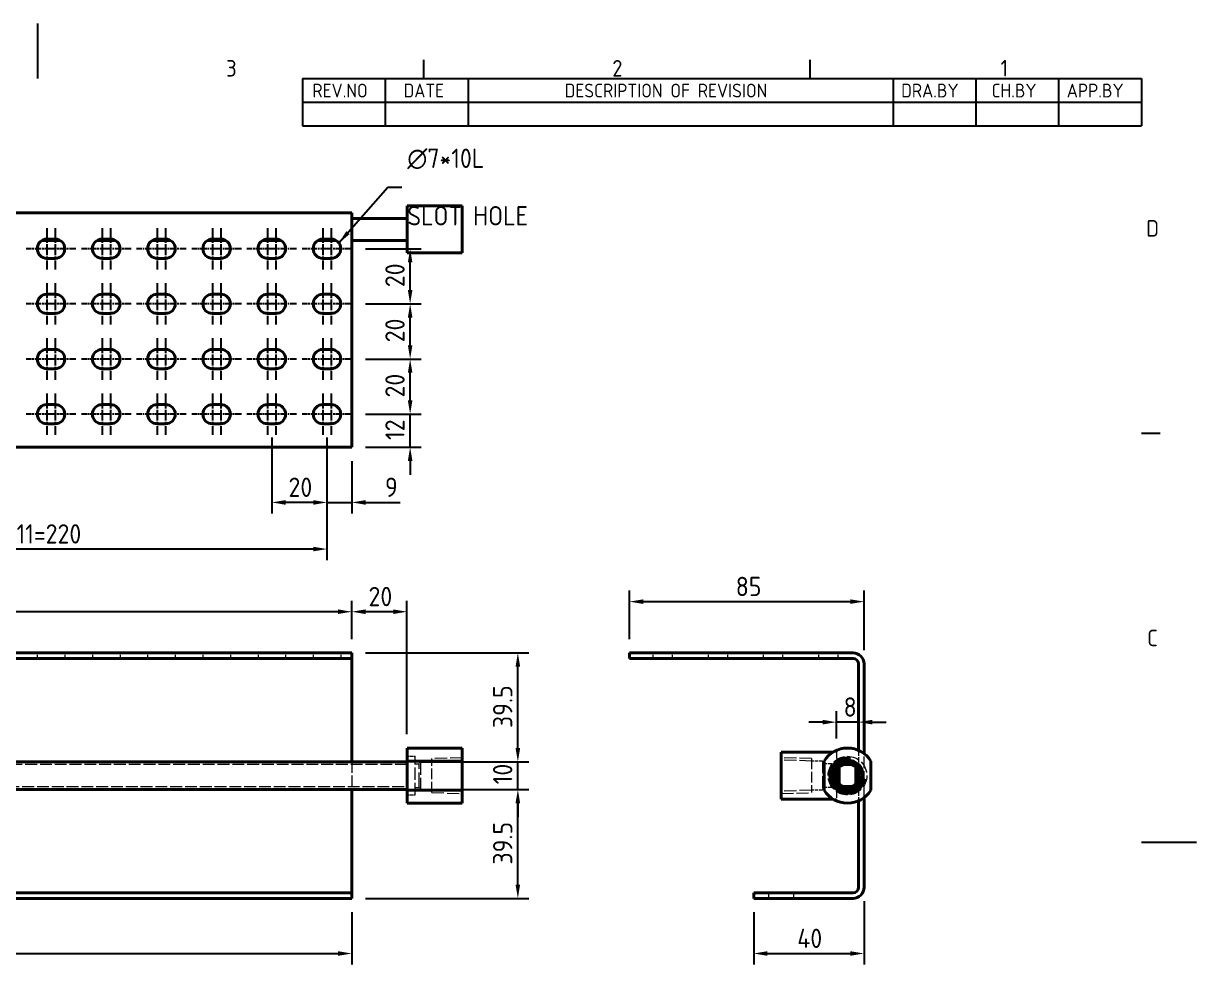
# Model space of a CAD drawing. Header units: millimetres. Extents: x 0 to 840, y 0 to 594.
# Drawn here: x 414.9 to 840, y 252.8 to 594 of the extents above; entities that cross this region are included whole.
import ezdxf

# ---------------------------------------------------------------- set-up
doc = ezdxf.new("R2010")
doc.units = ezdxf.units.MM
doc.header["$LTSCALE"] = 2
doc.linetypes.add('CHAIN', pattern=[0.3543, 0.2362, -0.0295, 0.0591, -0.0295])
doc.linetypes.add('DASHED', pattern=[0.2067, 0.1654, -0.0413])
doc.layers.get('0').update_dxf_attribs({"color": 3, "lineweight": 25})
for name, color, linetype, lineweight in [('가려진 것(ISO)', 2, 'DASHED', 18), ('가시적인 것(ISO)', 3, 'Continuous', 40), ('가시적인 좁은 것(ISO)', 3, 'Continuous', 35), ('경계(ISO)', 7, 'Continuous', 25), ('기호(ISO)', 5, 'Continuous', 25), ('중심 표식(ISO)', 1, 'Continuous', 25), ('치수(ISO)', 2, 'Continuous', 25)]:
    doc.layers.add(name, color=color, linetype=linetype, lineweight=lineweight)
doc.styles.add('ISO ProportionalPSTEK', font='isocp.shx')
doc.styles.add('문자 텍스트_PSTEK_POSCO', font='isocp.shx')
doc.styles.add('치수 텍스트_PSTEK_POSCO', font='isocp.shx')
doc.dimstyles.new('치수_PSTEK_POSCO', dxfattribs={"dimscale": 2, "dimtxt": 3.5, "dimasz": 2.5, "dimexe": 2, "dimexo": 2.5, "dimgap": 1, "dimtad": 1, "dimrnd": 1e-08, "dimdsep": 46, "dimtxsty": '치수 텍스트_PSTEK_POSCO', "dimcen": 0.09, "dimdle": 10, "dimclrd": 7, "dimclre": 7, "dimclrt": 2, "dimadec": 1, "dimazin": 2, "dimtfac": 1, "dimtmove": 0, "dimatfit": 3, "dimfxl": 0, "dimtolj": 1, "dimlwd": -1, "dimlwe": -1, "dimarcsym": 0})
doc.dimstyles.new('치수_PSTEK_POSCO$7', dxfattribs={"dimscale": 2, "dimtxt": 3.5, "dimasz": 2.5, "dimexe": 2, "dimexo": 2.5, "dimgap": 1, "dimtad": 1, "dimrnd": 1e-08, "dimdsep": 46, "dimtxsty": '치수 텍스트_PSTEK_POSCO', "dimcen": 0.09, "dimdle": 10, "dimclrd": 7, "dimclre": 7, "dimclrt": 2, "dimadec": 1, "dimazin": 2, "dimtfac": 1, "dimtmove": 0, "dimatfit": 3, "dimfxl": 0, "dimtolj": 1, "dimlwd": -1, "dimlwe": -1, "dimarcsym": 0})

# ---------------------------------------------------------------- blocks, each defined once
blk = doc.blocks.new('경계 Default Border')
at = {"layer": '경계(ISO)'}
for p, q in [((280, 287), (280, 290.4)), ((350, 287), (350, 290.4)), ((410, 222.75), (413.4, 222.75))]:
    blk.add_line(p, q, dxfattribs=at)
at = {"layer": '경계(ISO)', "flags": 128}
for points in [[(210, 297), (210, 287)], [(420, 148.5), (410, 148.5)]]:
    blk.add_lwpolyline(points, dxfattribs=at)
at = {"layer": '경계(ISO)', "color": 2, "char_height": 3, "attachment_point": 7, "style": '문자 텍스트_PSTEK_POSCO'}
for s, insert in [('3', (244.17, 287.37)), ('2', (314.13, 287.37)), ('1', (384.49, 287.4)), ('D', (410.88, 258.35)), ('C', (411.04, 184.1))]:
    blk.add_mtext(s, dxfattribs=dict(at, insert=insert))
blk = doc.blocks.new('리비전 내역')
at = {"layer": '기호(ISO)'}
for p, q in [((258, 287), (410, 287)), ((258, 287), (258, 282.72)), ((273, 287), (273, 282.72)), ((288, 287), (288, 282.72)), ((365, 287), (365, 282.72)), ((380, 287), (380, 282.72)), ((395, 287), (395, 282.72)), ((410, 287), (410, 282.72)), ((258, 282.72), (410, 282.72)), ((258, 282.72), (258, 278.44)), ((273, 282.72), (273, 278.44)), ((288, 282.72), (288, 278.44)), ((365, 282.72), (365, 278.44)), ((380, 282.72), (380, 278.44)), ((395, 282.72), (395, 278.44)), ((410, 282.72), (410, 278.44)), ((258, 278.44), (410, 278.44))]:
    blk.add_line(p, q, dxfattribs=at)
at = {"layer": '기호(ISO)', "color": 2, "char_height": 2.5, "attachment_point": 7, "style": 'ISO ProportionalPSTEK'}
for s, insert in [('REV.NO', (259.79, 283.58)), ('DATE', (276.31, 283.58)), ('DESCRIPTION OF REVISION', (305.51, 283.58)), ('DRA.BY', (366.48, 283.58)), ('CH.BY', (382.86, 283.58)), ('APP.BY', (396.48, 283.58))]:
    blk.add_mtext(s, dxfattribs=dict(at, insert=insert))
blk = doc.blocks.new('*D29')
at = {"layer": 'Defpoints', "color": 0}
for p in [(524.86, 448.84), (533.86, 440.34), (524.86, 420.34)]:
    blk.add_point(p, dxfattribs=at)
at = {"layer": '치수(ISO)', "color": 7}
for p, q in [((524.86, 443.84), (524.86, 416.34)), ((533.86, 435.34), (533.86, 416.34)), ((519.86, 420.34), (514.86, 420.34)), ((524.86, 420.34), (533.86, 420.34)), ((538.86, 420.34), (551.43, 420.34))]:
    blk.add_line(p, q, dxfattribs=at)
for points in [[(519.86, 421.17), (519.86, 419.5), (524.86, 420.34)], [(538.86, 421.17), (538.86, 419.5), (533.86, 420.34)]]:
    blk.add_solid(points, dxfattribs=at)
at = {"layer": '치수(ISO)', "color": 2, "insert": (545.86, 425.84), "char_height": 7, "attachment_point": 4, "style": '치수 텍스트_PSTEK_POSCO'}
blk.add_mtext('\\A1;9', dxfattribs=at)
blk = doc.blocks.new('*D30')
at = {"layer": 'Defpoints', "color": 0}
for p in [(504.86, 448.84), (524.86, 448.84), (504.86, 420.34)]:
    blk.add_point(p, dxfattribs=at)
at = {"layer": '치수(ISO)', "color": 7}
for p, q in [((504.86, 443.84), (504.86, 416.34)), ((524.86, 443.84), (524.86, 416.34)), ((519.86, 420.34), (509.86, 420.34))]:
    blk.add_line(p, q, dxfattribs=at)
for points in [[(509.86, 421.17), (509.86, 419.5), (504.86, 420.34)], [(519.86, 421.17), (519.86, 419.5), (524.86, 420.34)]]:
    blk.add_solid(points, dxfattribs=at)
at = {"layer": '치수(ISO)', "color": 2, "insert": (510.92, 425.84), "char_height": 7, "attachment_point": 4, "style": '치수 텍스트_PSTEK_POSCO'}
blk.add_mtext('\\A1;20', dxfattribs=at)
blk = doc.blocks.new('*D31')
at = {"layer": 'Defpoints', "color": 0}
for p in [(304.86, 448.84), (524.86, 448.84), (304.86, 403.43)]:
    blk.add_point(p, dxfattribs=at)
at = {"layer": '치수(ISO)', "color": 7}
for p, q in [((304.86, 443.84), (304.86, 399.43)), ((524.86, 443.84), (524.86, 399.43)), ((519.86, 403.43), (309.86, 403.43))]:
    blk.add_line(p, q, dxfattribs=at)
for points in [[(309.86, 404.27), (309.86, 402.6), (304.86, 403.43)], [(519.86, 404.27), (519.86, 402.6), (524.86, 403.43)]]:
    blk.add_solid(points, dxfattribs=at)
at = {"layer": '치수(ISO)', "color": 2, "insert": (390.01, 408.93), "char_height": 7, "attachment_point": 4, "style": '치수 텍스트_PSTEK_POSCO'}
blk.add_mtext('\\A1;P-20*11=220', dxfattribs=at)
blk = doc.blocks.new('*D32')
at = {"layer": 'Defpoints', "color": 0}
for p in [(151.36, 276.79), (533.86, 276.79), (533.86, 256.79)]:
    blk.add_point(p, dxfattribs=at)
at = {"layer": '치수(ISO)', "color": 7}
for p, q in [((151.36, 271.79), (151.36, 252.79)), ((533.86, 271.79), (533.86, 252.79)), ((156.36, 256.79), (528.86, 256.79))]:
    blk.add_line(p, q, dxfattribs=at)
for points in [[(156.36, 257.62), (156.36, 255.96), (151.36, 256.79)], [(528.86, 257.62), (528.86, 255.96), (533.86, 256.79)]]:
    blk.add_solid(points, dxfattribs=at)
at = {"layer": '치수(ISO)', "color": 2, "insert": (332.67, 262.29), "char_height": 7, "attachment_point": 4, "style": '치수 텍스트_PSTEK_POSCO'}
blk.add_mtext('\\A1;382.5', dxfattribs=at)
blk = doc.blocks.new('*D34')
at = {"layer": 'Defpoints', "color": 0}
for p in [(533.86, 452.34), (555, 452.34), (533.86, 440.34)]:
    blk.add_point(p, dxfattribs=at)
at = {"layer": '치수(ISO)', "color": 7}
for p, q in [((555, 457.34), (555, 462.34)), ((538.86, 452.34), (559, 452.34)), ((555, 440.34), (555, 452.34)), ((538.86, 440.34), (559, 440.34)), ((555, 435.34), (555, 430.34))]:
    blk.add_line(p, q, dxfattribs=at)
for points in [[(554.17, 457.34), (555.83, 457.34), (555, 452.34)], [(554.17, 435.34), (555.83, 435.34), (555, 440.34)]]:
    blk.add_solid(points, dxfattribs=at)
at = {"layer": '치수(ISO)', "color": 2, "insert": (549.5, 442.98), "char_height": 7, "attachment_point": 4, "rotation": 90, "style": '치수 텍스트_PSTEK_POSCO'}
blk.add_mtext('\\A1;12', dxfattribs=at)
blk = doc.blocks.new('*D35')
at = {"layer": 'Defpoints', "color": 0}
for p in [(533.86, 472.34), (555, 472.34), (533.86, 452.34)]:
    blk.add_point(p, dxfattribs=at)
at = {"layer": '치수(ISO)', "color": 7}
for p, q in [((538.86, 472.34), (559, 472.34)), ((555, 457.34), (555, 467.34)), ((538.86, 452.34), (559, 452.34))]:
    blk.add_line(p, q, dxfattribs=at)
for points in [[(554.17, 467.34), (555.83, 467.34), (555, 472.34)], [(554.17, 457.34), (555.83, 457.34), (555, 452.34)]]:
    blk.add_solid(points, dxfattribs=at)
at = {"layer": '치수(ISO)', "color": 2, "insert": (549.5, 458.39), "char_height": 7, "attachment_point": 4, "rotation": 90, "style": '치수 텍스트_PSTEK_POSCO'}
blk.add_mtext('\\A1;20', dxfattribs=at)
blk = doc.blocks.new('*D36')
at = {"layer": 'Defpoints', "color": 0}
for p in [(533.86, 492.34), (555, 492.34), (533.86, 472.34)]:
    blk.add_point(p, dxfattribs=at)
at = {"layer": '치수(ISO)', "color": 7}
for p, q in [((538.86, 492.34), (559, 492.34)), ((555, 477.34), (555, 487.34)), ((538.86, 472.34), (559, 472.34))]:
    blk.add_line(p, q, dxfattribs=at)
for points in [[(554.17, 487.34), (555.83, 487.34), (555, 492.34)], [(554.17, 477.34), (555.83, 477.34), (555, 472.34)]]:
    blk.add_solid(points, dxfattribs=at)
at = {"layer": '치수(ISO)', "color": 2, "insert": (549.5, 478.39), "char_height": 7, "attachment_point": 4, "rotation": 90, "style": '치수 텍스트_PSTEK_POSCO'}
blk.add_mtext('\\A1;20', dxfattribs=at)
blk = doc.blocks.new('*D37')
at = {"layer": 'Defpoints', "color": 0}
for p in [(533.86, 512.34), (555, 512.34), (533.86, 492.34)]:
    blk.add_point(p, dxfattribs=at)
at = {"layer": '치수(ISO)', "color": 7}
for p, q in [((538.86, 512.34), (559, 512.34)), ((555, 497.34), (555, 507.34)), ((538.86, 492.34), (559, 492.34))]:
    blk.add_line(p, q, dxfattribs=at)
for points in [[(554.17, 507.34), (555.83, 507.34), (555, 512.34)], [(554.17, 497.34), (555.83, 497.34), (555, 492.34)]]:
    blk.add_solid(points, dxfattribs=at)
at = {"layer": '치수(ISO)', "color": 2, "insert": (549.5, 498.39), "char_height": 7, "attachment_point": 4, "rotation": 90, "style": '치수 텍스트_PSTEK_POSCO'}
blk.add_mtext('\\A1;20', dxfattribs=at)
blk = doc.blocks.new('*D38')
at = {"layer": 'Defpoints', "color": 0}
for p in [(719.5, 384.37), (634.5, 365.79), (719.5, 361.79)]:
    blk.add_point(p, dxfattribs=at)
at = {"layer": '치수(ISO)', "color": 7}
for p, q in [((634.5, 370.79), (634.5, 388.37)), ((719.5, 366.79), (719.5, 388.37)), ((639.5, 384.37), (714.5, 384.37))]:
    blk.add_line(p, q, dxfattribs=at)
for points in [[(639.5, 385.2), (639.5, 383.54), (634.5, 384.37)], [(714.5, 385.2), (714.5, 383.54), (719.5, 384.37)]]:
    blk.add_solid(points, dxfattribs=at)
at = {"layer": '치수(ISO)', "color": 2, "insert": (673, 389.87), "char_height": 7, "attachment_point": 4, "style": '치수 텍스트_PSTEK_POSCO'}
blk.add_mtext('\\A1;85', dxfattribs=at)
blk = doc.blocks.new('*D39')
at = {"layer": 'Defpoints', "color": 0}
for p in [(719.5, 280.79), (679.5, 276.79), (719.5, 256.79)]:
    blk.add_point(p, dxfattribs=at)
at = {"layer": '치수(ISO)', "color": 7}
for p, q in [((719.5, 275.79), (719.5, 252.79)), ((679.5, 271.79), (679.5, 252.79)), ((684.5, 256.79), (714.5, 256.79))]:
    blk.add_line(p, q, dxfattribs=at)
for points in [[(684.5, 257.62), (684.5, 255.96), (679.5, 256.79)], [(714.5, 257.62), (714.5, 255.96), (719.5, 256.79)]]:
    blk.add_solid(points, dxfattribs=at)
at = {"layer": '치수(ISO)', "color": 2, "insert": (695.3, 262.29), "char_height": 7, "attachment_point": 4, "style": '치수 텍스트_PSTEK_POSCO'}
blk.add_mtext('\\A1;40', dxfattribs=at)
blk = doc.blocks.new('*D41')
at = {"layer": 'Defpoints', "color": 0}
for p in [(161.36, 380.71), (533.86, 365.79), (161.36, 326.29)]:
    blk.add_point(p, dxfattribs=at)
at = {"layer": '치수(ISO)', "color": 7}
for p, q in [((161.36, 331.29), (161.36, 384.71)), ((533.86, 370.79), (533.86, 384.71)), ((528.86, 380.71), (166.36, 380.71))]:
    blk.add_line(p, q, dxfattribs=at)
for points in [[(166.36, 381.55), (166.36, 379.88), (161.36, 380.71)], [(528.86, 381.55), (528.86, 379.88), (533.86, 380.71)]]:
    blk.add_solid(points, dxfattribs=at)
at = {"layer": '치수(ISO)', "color": 2, "insert": (337.67, 386.21), "char_height": 7, "attachment_point": 4, "style": '치수 텍스트_PSTEK_POSCO'}
blk.add_mtext('\\A1;372.5', dxfattribs=at)
blk = doc.blocks.new('*D42')
at = {"layer": 'Defpoints', "color": 0}
for p in [(553.86, 316.29), (594.04, 316.29), (533.86, 276.79)]:
    blk.add_point(p, dxfattribs=at)
at = {"layer": '치수(ISO)', "color": 7}
for p, q in [((558.86, 316.29), (598.04, 316.29)), ((594.04, 281.79), (594.04, 311.29)), ((538.86, 276.79), (598.04, 276.79))]:
    blk.add_line(p, q, dxfattribs=at)
for points in [[(593.2, 311.29), (594.87, 311.29), (594.04, 316.29)], [(593.2, 281.79), (594.87, 281.79), (594.04, 276.79)]]:
    blk.add_solid(points, dxfattribs=at)
at = {"layer": '치수(ISO)', "color": 2, "insert": (588.54, 289.03), "char_height": 7, "attachment_point": 4, "rotation": 90, "style": '치수 텍스트_PSTEK_POSCO'}
blk.add_mtext('\\A1;39.5', dxfattribs=at)
blk = doc.blocks.new('*D43')
at = {"layer": 'Defpoints', "color": 0}
for p in [(553.86, 326.29), (594.04, 326.29), (553.86, 316.29)]:
    blk.add_point(p, dxfattribs=at)
at = {"layer": '치수(ISO)', "color": 7}
for p, q in [((594.04, 331.29), (594.04, 336.29)), ((558.86, 326.29), (598.04, 326.29)), ((594.04, 316.29), (594.04, 326.29)), ((558.86, 316.29), (598.04, 316.29)), ((594.04, 311.29), (594.04, 306.29))]:
    blk.add_line(p, q, dxfattribs=at)
for points in [[(593.2, 331.29), (594.87, 331.29), (594.04, 326.29)], [(593.2, 311.29), (594.87, 311.29), (594.04, 316.29)]]:
    blk.add_solid(points, dxfattribs=at)
at = {"layer": '치수(ISO)', "color": 2, "insert": (588.54, 318.14), "char_height": 7, "attachment_point": 4, "rotation": 90, "style": '치수 텍스트_PSTEK_POSCO'}
blk.add_mtext('\\A1;10', dxfattribs=at)
blk = doc.blocks.new('*D44')
at = {"layer": 'Defpoints', "color": 0}
for p in [(533.86, 365.79), (594.04, 365.79), (553.86, 326.29)]:
    blk.add_point(p, dxfattribs=at)
at = {"layer": '치수(ISO)', "color": 7}
for p, q in [((538.86, 365.79), (598.04, 365.79)), ((594.04, 331.29), (594.04, 360.79)), ((558.86, 326.29), (598.04, 326.29))]:
    blk.add_line(p, q, dxfattribs=at)
for points in [[(593.2, 360.79), (594.87, 360.79), (594.04, 365.79)], [(593.2, 331.29), (594.87, 331.29), (594.04, 326.29)]]:
    blk.add_solid(points, dxfattribs=at)
at = {"layer": '치수(ISO)', "color": 2, "insert": (588.54, 338.53), "char_height": 7, "attachment_point": 4, "rotation": 90, "style": '치수 텍스트_PSTEK_POSCO'}
blk.add_mtext('\\A1;39.5', dxfattribs=at)
blk = doc.blocks.new('*D45')
at = {"layer": 'Defpoints', "color": 0}
for p in [(709.5, 340.67), (717.5, 340.67), (709.5, 329.79)]:
    blk.add_point(p, dxfattribs=at)
at = {"layer": '치수(ISO)', "color": 7}
for p, q in [((709.5, 334.79), (709.5, 344.67)), ((704.5, 340.67), (699.5, 340.67)), ((717.5, 340.67), (709.5, 340.67)), ((722.5, 340.67), (727.5, 340.67))]:
    blk.add_line(p, q, dxfattribs=at)
for points in [[(704.5, 341.51), (704.5, 339.84), (709.5, 340.67)], [(722.5, 341.51), (722.5, 339.84), (717.5, 340.67)]]:
    blk.add_solid(points, dxfattribs=at)
at = {"layer": '치수(ISO)', "color": 2, "insert": (712.1, 346.17), "char_height": 7, "attachment_point": 4, "style": '치수 텍스트_PSTEK_POSCO'}
blk.add_mtext('\\A1;8', dxfattribs=at)
blk = doc.blocks.new('*D46')
at = {"layer": 'Defpoints', "color": 0}
for p in [(533.86, 380.71), (533.86, 365.79), (553.86, 331.29)]:
    blk.add_point(p, dxfattribs=at)
at = {"layer": '치수(ISO)', "color": 7}
for p, q in [((533.86, 370.79), (533.86, 384.71)), ((553.86, 336.29), (553.86, 384.71)), ((548.86, 380.71), (538.86, 380.71))]:
    blk.add_line(p, q, dxfattribs=at)
for points in [[(538.86, 381.55), (538.86, 379.88), (533.86, 380.71)], [(548.86, 381.55), (548.86, 379.88), (553.86, 380.71)]]:
    blk.add_solid(points, dxfattribs=at)
at = {"layer": '치수(ISO)', "color": 2, "insert": (539.92, 386.21), "char_height": 7, "attachment_point": 4, "style": '치수 텍스트_PSTEK_POSCO'}
blk.add_mtext('\\A1;20', dxfattribs=at)

msp = doc.modelspace()

# ---------------------------------------------------------------- linework, layer by layer
at = {"layer": '가려진 것(ISO)', "ltscale": 1.904597}
for p, q in [((419.864, 365.789), (419.864, 363.789)), ((429.864, 365.789), (429.864, 363.789)), ((439.864, 365.789), (439.864, 363.789)), ((449.864, 365.789), (449.864, 363.789)), ((459.864, 365.789), (459.864, 363.789)), ((469.864, 365.789), (469.864, 363.789)), ((479.864, 365.789), (479.864, 363.789)), ((489.864, 365.789), (489.864, 363.789)), ((499.864, 365.789), (499.864, 363.789)), ((509.864, 365.789), (509.864, 363.789)), ((519.864, 365.789), (519.864, 363.789)), ((529.864, 365.789), (529.864, 363.789)), ((642.999, 365.789), (642.999, 363.789)), ((649.999, 365.789), (649.999, 363.789)), ((662.999, 365.789), (662.999, 363.789)), ((669.999, 365.789), (669.999, 363.789)), ((682.999, 365.789), (682.999, 363.789)), ((689.999, 365.789), (689.999, 363.789)), ((702.999, 365.789), (702.999, 363.789)), ((709.999, 365.789), (709.999, 363.789)), ((684.999, 276.789), (684.999, 278.789)), ((693.999, 276.789), (693.999, 278.789))]:
    msp.add_line(p, q, dxfattribs=at)
at = {"layer": '가려진 것(ISO)', "ltscale": 2.856945}
for p, q in [((553.864, 328.289), (556.864, 328.289)), ((553.864, 314.289), (556.864, 314.289))]:
    msp.add_line(p, q, dxfattribs=at)
at = {"layer": '가려진 것(ISO)', "ltscale": 13.298953}
for p, q in [((556.864, 314.289), (556.864, 328.289)), ((558.864, 316.039), (558.864, 326.539)), ((704.499, 326.539), (704.499, 316.039))]:
    msp.add_line(p, q, dxfattribs=at)
at = {"layer": '가려진 것(ISO)', "ltscale": 13.310801}
for p, q in [((573.864, 327.784), (562.864, 327.44)), ((700.499, 327.44), (689.499, 327.784)), ((562.864, 326.584), (573.864, 326.927)), ((700.499, 326.584), (689.499, 326.927)), ((562.864, 315.995), (573.864, 315.651)), ((562.864, 315.138), (573.864, 314.795)), ((700.499, 315.995), (689.499, 315.651)), ((689.499, 314.795), (700.499, 315.138))]:
    msp.add_line(p, q, dxfattribs=at)
at = {"layer": '가려진 것(ISO)', "ltscale": 11.685823}
for p, q in [((562.864, 315.138), (562.864, 327.44)), ((700.499, 327.44), (700.499, 315.138))]:
    msp.add_line(p, q, dxfattribs=at)
at = {"layer": '가려진 것(ISO)', "ltscale": 1.207313}
for p, q in [((709.499, 329.789), (708.231, 329.789)), ((709.499, 312.789), (708.231, 312.789))]:
    msp.add_line(p, q, dxfattribs=at)
at = {"layer": '가려진 것(ISO)', "ltscale": 6.773883}
for p, q in [((709.499, 329.789), (709.499, 324.289)), ((709.499, 318.289), (709.499, 312.789))]:
    msp.add_line(p, q, dxfattribs=at)
at = {"layer": '가려진 것(ISO)', "ltscale": 5.871272}
for p, q in [((717.499, 330.454), (717.499, 324.289)), ((717.499, 318.289), (717.499, 312.124))]:
    msp.add_line(p, q, dxfattribs=at)
at = {"layer": '가려진 것(ISO)', "ltscale": 12.901145}
msp.add_line((719.499, 313.289), (719.499, 329.289), dxfattribs=at)
at = {"layer": '가려진 것(ISO)', "ltscale": 12.97294}
for p, q in [((553.864, 325.289), (162.364, 325.289)), ((162.364, 317.289), (553.864, 317.289))]:
    msp.add_line(p, q, dxfattribs=at)
at = {"layer": '가려진 것(ISO)', "ltscale": 12.094824}
msp.add_line((533.864, 326.289), (533.864, 316.289), dxfattribs=at)
at = {"layer": '가려진 것(ISO)', "ltscale": 1.332368}
for p, q in [((556.864, 325.539), (558.264, 325.539)), ((556.864, 317.039), (558.264, 317.039))]:
    msp.add_line(p, q, dxfattribs=at)
at = {"layer": '가려진 것(ISO)', "ltscale": 1.110941}
for p, q in [((558.264, 325.539), (558.864, 326.539)), ((705.1, 325.539), (704.499, 326.539)), ((558.264, 317.039), (558.864, 316.039)), ((705.1, 317.039), (704.499, 316.039))]:
    msp.add_line(p, q, dxfattribs=at)
at = {"layer": '가려진 것(ISO)', "ltscale": 16.148729}
for p, q in [((558.264, 317.039), (558.264, 325.539)), ((705.1, 325.539), (705.1, 317.039))]:
    msp.add_line(p, q, dxfattribs=at)
at = {"layer": '가려진 것(ISO)', "ltscale": 3.809293}
for p, q in [((558.864, 326.539), (562.864, 326.539)), ((704.499, 326.539), (700.499, 326.539)), ((715.499, 326.289), (711.499, 326.289)), ((558.864, 316.039), (562.864, 316.039)), ((704.499, 316.039), (700.499, 316.039)), ((715.499, 316.289), (711.499, 316.289))]:
    msp.add_line(p, q, dxfattribs=at)
at = {"layer": '가려진 것(ISO)', "ltscale": 4.189413}
for p, q in [((709.499, 325.539), (705.1, 325.539)), ((709.499, 317.039), (705.1, 317.039))]:
    msp.add_line(p, q, dxfattribs=at)
at = {"layer": '가려진 것(ISO)', "ltscale": 1.489239}
for p, q in [((709.499, 322.725), (709.499, 324.289)), ((717.499, 322.725), (717.499, 324.289)), ((709.499, 318.289), (709.499, 319.853)), ((717.499, 318.289), (717.499, 319.853))]:
    msp.add_line(p, q, dxfattribs=at)
at = {"layer": '가려진 것(ISO)', "ltscale": 1.019357}
for p, q in [((710.633, 324.789), (709.563, 324.789)), ((710.633, 317.789), (709.563, 317.789))]:
    msp.add_line(p, q, dxfattribs=at)
at = {"layer": '가려진 것(ISO)', "ltscale": 0.536891}
for p, q in [((711.499, 325.289), (712.063, 325.289)), ((714.935, 325.289), (715.499, 325.289)), ((712.063, 317.289), (711.499, 317.289)), ((715.499, 317.289), (714.935, 317.289))]:
    msp.add_line(p, q, dxfattribs=at)
at = {"layer": '가려진 것(ISO)', "ltscale": 13.298953}
msp.add_circle((713.499, 321.289), 7, dxfattribs=at)
at = {"layer": '가려진 것(ISO)', "ltscale": 2.991791}
for centre, start, end in [((711.499, 324.289), 90, 180), ((715.499, 324.289), 0, 90), ((711.499, 318.289), 180, 270), ((715.499, 318.289), 270, 0)]:
    msp.add_arc(centre, 2, start, end, dxfattribs=at)
at = {"layer": '가려진 것(ISO)', "ltscale": 1.48589}
for centre, start, end in [((711.499, 324.289), 90, 179.40107), ((715.499, 324.289), 0.59893, 90), ((711.499, 318.289), 180.59893, 270), ((715.499, 318.289), 270, 359.40107)]:
    msp.add_arc(centre, 1, start, end, dxfattribs=at)
at = {"layer": '가시적인 것(ISO)'}
for p, q in [((553.864, 527.836), (573.864, 527.836)), ((553.864, 510.836), (553.864, 527.836)), ((573.864, 510.836), (573.864, 527.836)), ((151.364, 525.336), (533.864, 525.336)), ((533.864, 521.336), (533.864, 525.336)), ((553.864, 523.336), (533.864, 523.336)), ((533.864, 521.336), (533.864, 440.336)), ((421.562, 515.336), (428.167, 515.336)), ((423.364, 515.836), (426.364, 515.836)), ((441.562, 515.336), (448.167, 515.336)), ((443.364, 515.836), (446.364, 515.836)), ((461.562, 515.336), (468.167, 515.336)), ((463.364, 515.836), (466.364, 515.836)), ((481.562, 515.336), (488.167, 515.336)), ((483.364, 515.836), (486.364, 515.836)), ((501.562, 515.336), (508.167, 515.336)), ((503.364, 515.836), (506.364, 515.836)), ((521.562, 515.336), (528.167, 515.336)), ((523.364, 515.836), (526.364, 515.836)), ((533.864, 515.336), (553.864, 515.336)), ((553.864, 510.836), (573.864, 510.836)), ((426.364, 508.836), (423.364, 508.836)), ((446.364, 508.836), (443.364, 508.836)), ((466.364, 508.836), (463.364, 508.836)), ((486.364, 508.836), (483.364, 508.836)), ((506.364, 508.836), (503.364, 508.836)), ((526.364, 508.836), (523.364, 508.836)), ((423.364, 495.836), (426.364, 495.836)), ((443.364, 495.836), (446.364, 495.836)), ((463.364, 495.836), (466.364, 495.836)), ((483.364, 495.836), (486.364, 495.836)), ((503.364, 495.836), (506.364, 495.836)), ((523.364, 495.836), (526.364, 495.836)), ((426.364, 488.836), (423.364, 488.836)), ((446.364, 488.836), (443.364, 488.836)), ((466.364, 488.836), (463.364, 488.836)), ((486.364, 488.836), (483.364, 488.836)), ((506.364, 488.836), (503.364, 488.836)), ((526.364, 488.836), (523.364, 488.836)), ((423.364, 475.836), (426.364, 475.836)), ((443.364, 475.836), (446.364, 475.836)), ((463.364, 475.836), (466.364, 475.836)), ((483.364, 475.836), (486.364, 475.836)), ((503.364, 475.836), (506.364, 475.836)), ((523.364, 475.836), (526.364, 475.836)), ((426.364, 468.836), (423.364, 468.836)), ((446.364, 468.836), (443.364, 468.836)), ((466.364, 468.836), (463.364, 468.836)), ((486.364, 468.836), (483.364, 468.836)), ((506.364, 468.836), (503.364, 468.836)), ((526.364, 468.836), (523.364, 468.836)), ((423.364, 455.836), (426.364, 455.836)), ((443.364, 455.836), (446.364, 455.836)), ((463.364, 455.836), (466.364, 455.836)), ((483.364, 455.836), (486.364, 455.836)), ((503.364, 455.836), (506.364, 455.836)), ((523.364, 455.836), (526.364, 455.836)), ((426.364, 448.836), (423.364, 448.836)), ((446.364, 448.836), (443.364, 448.836)), ((466.364, 448.836), (463.364, 448.836)), ((486.364, 448.836), (483.364, 448.836)), ((506.364, 448.836), (503.364, 448.836)), ((526.364, 448.836), (523.364, 448.836)), ((533.864, 440.336), (151.364, 440.336)), ((533.864, 365.789), (151.364, 365.789)), ((533.864, 363.789), (533.864, 365.789)), ((715.499, 365.789), (634.499, 365.789)), ((634.499, 363.789), (634.499, 365.789)), ((533.864, 363.789), (151.364, 363.789)), ((533.864, 363.789), (533.864, 361.789)), ((533.864, 361.789), (533.864, 326.289)), ((634.499, 363.789), (715.499, 363.789)), ((717.499, 361.789), (717.499, 330.454)), ((719.499, 329.289), (719.499, 361.789)), ((553.864, 326.557), (553.864, 331.289)), ((553.864, 331.289), (573.864, 331.289)), ((573.864, 326.557), (573.864, 331.289)), ((708.231, 329.789), (689.499, 329.789)), ((689.499, 329.789), (689.499, 312.789)), ((553.864, 326.289), (180.025, 326.289)), ((553.864, 326.557), (553.864, 316.021)), ((553.864, 326.557), (573.864, 326.557)), ((573.864, 326.557), (573.864, 316.021)), ((704.999, 326.557), (704.999, 316.021)), ((710.499, 318.289), (710.499, 324.289)), ((712.063, 325.289), (714.935, 325.289)), ((716.499, 324.289), (716.499, 318.289)), ((721.999, 316.021), (721.999, 326.557)), ((709.499, 319.853), (709.499, 322.725)), ((717.499, 319.853), (717.499, 322.725)), ((180.025, 316.289), (553.864, 316.289)), ((533.864, 316.289), (533.864, 280.789)), ((553.864, 316.021), (573.864, 316.021)), ((553.864, 311.289), (553.864, 316.021)), ((573.864, 311.289), (573.864, 316.021)), ((714.935, 317.289), (712.063, 317.289)), ((553.864, 311.289), (573.864, 311.289)), ((708.231, 312.789), (689.499, 312.789)), ((717.499, 312.124), (717.499, 280.789)), ((719.499, 280.789), (719.499, 313.289)), ((533.864, 278.789), (533.864, 280.789)), ((151.364, 278.789), (533.864, 278.789)), ((151.364, 276.789), (533.864, 276.789)), ((533.864, 278.789), (533.864, 276.789)), ((679.499, 278.789), (715.499, 278.789)), ((679.499, 278.789), (679.499, 276.789)), ((679.499, 276.789), (715.499, 276.789))]:
    msp.add_line(p, q, dxfattribs=at)
for radius in [5.638, 5.295, 5.25, 4.25]:
    msp.add_circle((713.499, 321.289), radius, dxfattribs=at)
for centre, radius, start, end in [((423.364, 512.336), 3.5, 90, 270), ((426.364, 512.336), 3.5, 270, 90), ((443.364, 512.336), 3.5, 90, 270), ((446.364, 512.336), 3.5, 270, 90), ((463.364, 512.336), 3.5, 90, 270), ((466.364, 512.336), 3.5, 270, 90), ((483.364, 512.336), 3.5, 90, 270), ((486.364, 512.336), 3.5, 270, 90), ((503.364, 512.336), 3.5, 90, 270), ((506.364, 512.336), 3.5, 270, 90), ((523.364, 512.336), 3.5, 90, 270), ((526.364, 512.336), 3.5, 270, 90), ((423.364, 492.336), 3.5, 90, 270), ((426.364, 492.336), 3.5, 270, 90), ((443.364, 492.336), 3.5, 90, 270), ((446.364, 492.336), 3.5, 270, 90), ((463.364, 492.336), 3.5, 90, 270), ((466.364, 492.336), 3.5, 270, 90), ((483.364, 492.336), 3.5, 90, 270), ((486.364, 492.336), 3.5, 270, 90), ((503.364, 492.336), 3.5, 90, 270), ((506.364, 492.336), 3.5, 270, 90), ((523.364, 492.336), 3.5, 90, 270), ((526.364, 492.336), 3.5, 270, 90), ((423.364, 472.336), 3.5, 90, 270), ((426.364, 472.336), 3.5, 270, 90), ((443.364, 472.336), 3.5, 90, 270), ((446.364, 472.336), 3.5, 270, 90), ((463.364, 472.336), 3.5, 90, 270), ((466.364, 472.336), 3.5, 270, 90), ((483.364, 472.336), 3.5, 90, 270), ((486.364, 472.336), 3.5, 270, 90), ((503.364, 472.336), 3.5, 90, 270), ((506.364, 472.336), 3.5, 270, 90), ((523.364, 472.336), 3.5, 90, 270), ((526.364, 472.336), 3.5, 270, 90), ((423.364, 452.336), 3.5, 90, 270), ((426.364, 452.336), 3.5, 270, 90), ((443.364, 452.336), 3.5, 90, 270), ((446.364, 452.336), 3.5, 270, 90), ((463.364, 452.336), 3.5, 90, 270), ((466.364, 452.336), 3.5, 270, 90), ((483.364, 452.336), 3.5, 90, 270), ((486.364, 452.336), 3.5, 270, 90), ((503.364, 452.336), 3.5, 90, 270), ((506.364, 452.336), 3.5, 270, 90), ((523.364, 452.336), 3.5, 90, 270), ((526.364, 452.336), 3.5, 270, 90), ((715.499, 361.789), 4, 0, 90), ((715.499, 361.789), 2, 0, 90), ((713.499, 321.289), 10, 31.78833, 148.21167), ((711.499, 324.289), 1, 179.40107, 180), ((715.499, 324.289), 1, 0, 0.59893), ((713.499, 321.289), 10, 211.78833, 328.21167), ((711.499, 318.289), 1, 180, 180.59893), ((715.499, 318.289), 1, 359.40107, 0), ((715.499, 280.789), 4, 270, 0), ((715.499, 280.789), 2, 270, 0)]:
    msp.add_arc(centre, radius, start, end, dxfattribs=at)
at = {"layer": '가시적인 좁은 것(ISO)'}
msp.add_arc((713.499, 321.289), 6.495, 80, 350, dxfattribs=at)
at = {"layer": '중심 표식(ISO)', "linetype": 'CHAIN', "ltscale": 8.333956}
for p, q in [((423.364, 519.836), (423.364, 504.836)), ((426.364, 519.836), (426.364, 504.836)), ((443.364, 519.836), (443.364, 504.836)), ((446.364, 519.836), (446.364, 504.836)), ((463.364, 519.836), (463.364, 504.836)), ((466.364, 519.836), (466.364, 504.836)), ((483.364, 519.836), (483.364, 504.836)), ((486.364, 519.836), (486.364, 504.836)), ((503.364, 519.836), (503.364, 504.836)), ((506.364, 519.836), (506.364, 504.836)), ((523.364, 519.836), (523.364, 504.836)), ((526.364, 519.836), (526.364, 504.836)), ((423.364, 499.836), (423.364, 484.836)), ((426.364, 499.836), (426.364, 484.836)), ((443.364, 499.836), (443.364, 484.836)), ((446.364, 499.836), (446.364, 484.836)), ((463.364, 499.836), (463.364, 484.836)), ((466.364, 499.836), (466.364, 484.836)), ((483.364, 499.836), (483.364, 484.836)), ((486.364, 499.836), (486.364, 484.836)), ((503.364, 499.836), (503.364, 484.836)), ((506.364, 499.836), (506.364, 484.836)), ((523.364, 499.836), (523.364, 484.836)), ((526.364, 499.836), (526.364, 484.836)), ((423.364, 479.836), (423.364, 464.836)), ((426.364, 479.836), (426.364, 464.836)), ((443.364, 479.836), (443.364, 464.836)), ((446.364, 479.836), (446.364, 464.836)), ((463.364, 479.836), (463.364, 464.836)), ((466.364, 479.836), (466.364, 464.836)), ((483.364, 479.836), (483.364, 464.836)), ((486.364, 479.836), (486.364, 464.836)), ((503.364, 479.836), (503.364, 464.836)), ((506.364, 479.836), (506.364, 464.836)), ((523.364, 479.836), (523.364, 464.836)), ((526.364, 479.836), (526.364, 464.836)), ((423.364, 459.836), (423.364, 444.836)), ((426.364, 459.836), (426.364, 444.836)), ((443.364, 459.836), (443.364, 444.836)), ((446.364, 459.836), (446.364, 444.836)), ((463.364, 459.836), (463.364, 444.836)), ((466.364, 459.836), (466.364, 444.836)), ((483.364, 459.836), (483.364, 444.836)), ((486.364, 459.836), (486.364, 444.836)), ((503.364, 459.836), (503.364, 444.836)), ((506.364, 459.836), (506.364, 444.836)), ((523.364, 459.836), (523.364, 444.836)), ((526.364, 459.836), (526.364, 444.836))]:
    msp.add_line(p, q, dxfattribs=at)
at = {"layer": '중심 표식(ISO)', "linetype": 'CHAIN', "ltscale": 5.000333}
for p, q in [((424.864, 512.336), (415.864, 512.336)), ((433.864, 512.336), (424.864, 512.336)), ((444.864, 512.336), (435.864, 512.336)), ((453.864, 512.336), (444.864, 512.336)), ((464.864, 512.336), (455.864, 512.336)), ((473.864, 512.336), (464.864, 512.336)), ((484.864, 512.336), (475.864, 512.336)), ((493.864, 512.336), (484.864, 512.336)), ((504.864, 512.336), (495.864, 512.336)), ((513.864, 512.336), (504.864, 512.336)), ((524.864, 512.336), (515.864, 512.336)), ((533.864, 512.336), (524.864, 512.336)), ((424.864, 492.336), (415.864, 492.336)), ((433.864, 492.336), (424.864, 492.336)), ((444.864, 492.336), (435.864, 492.336)), ((453.864, 492.336), (444.864, 492.336)), ((464.864, 492.336), (455.864, 492.336)), ((473.864, 492.336), (464.864, 492.336)), ((484.864, 492.336), (475.864, 492.336)), ((493.864, 492.336), (484.864, 492.336)), ((504.864, 492.336), (495.864, 492.336)), ((513.864, 492.336), (504.864, 492.336)), ((524.864, 492.336), (515.864, 492.336)), ((533.864, 492.336), (524.864, 492.336)), ((424.864, 472.336), (415.864, 472.336)), ((433.864, 472.336), (424.864, 472.336)), ((444.864, 472.336), (435.864, 472.336)), ((453.864, 472.336), (444.864, 472.336)), ((464.864, 472.336), (455.864, 472.336)), ((473.864, 472.336), (464.864, 472.336)), ((484.864, 472.336), (475.864, 472.336)), ((493.864, 472.336), (484.864, 472.336)), ((504.864, 472.336), (495.864, 472.336)), ((513.864, 472.336), (504.864, 472.336)), ((524.864, 472.336), (515.864, 472.336)), ((533.864, 472.336), (524.864, 472.336)), ((424.864, 452.336), (415.864, 452.336)), ((433.864, 452.336), (424.864, 452.336)), ((444.864, 452.336), (435.864, 452.336)), ((453.864, 452.336), (444.864, 452.336)), ((464.864, 452.336), (455.864, 452.336)), ((473.864, 452.336), (464.864, 452.336)), ((484.864, 452.336), (475.864, 452.336)), ((493.864, 452.336), (484.864, 452.336)), ((504.864, 452.336), (495.864, 452.336)), ((513.864, 452.336), (504.864, 452.336)), ((524.864, 452.336), (515.864, 452.336)), ((533.864, 452.336), (524.864, 452.336))]:
    msp.add_line(p, q, dxfattribs=at)

# ---------------------------------------------------------------- block references
at = {"xscale": 2, "yscale": 2, "zscale": 2}
msp.add_blockref('경계 Default Border', (0, 0), dxfattribs=at)
at = {"layer": '기호(ISO)', "xscale": 2, "yscale": 2, "zscale": 2}
msp.add_blockref('리비전 내역', (0, 0), dxfattribs=at)

# ---------------------------------------------------------------- texts
at = {"layer": '기호(ISO)', "color": 2, "insert": (553.97, 534.697), "char_height": 7, "width": 50.57688, "attachment_point": 4, "line_spacing_factor": 1.78626, "style": '치수 텍스트_PSTEK_POSCO'}
msp.add_mtext('{\\fAIGDT|b0|i0;\\H7.0000;n\\fisocp|b0|i0;\\H7.0000;7*10L\\PSLOT HOLE}', dxfattribs=at)

# ---------------------------------------------------------------- dimensions: what is measured, and where the dimension line sits
at = {"layer": '치수(ISO)', "color": 7}
for base, p1, p2, angle, override, picture, middle in [((555, 512.336), (533.864, 492.336), (533.864, 512.336), 90, {"dimdec": 2, "dimtp": 0, "dimtm": 0, "dimtdec": 2, "dimtofl": 0, "dimatfit": 1}, '*D37', (555, 502.336)), ((555, 492.336), (533.864, 472.336), (533.864, 492.336), 90, {"dimdec": 2, "dimtp": 0, "dimtm": 0, "dimtdec": 2, "dimtofl": 0, "dimatfit": 1}, '*D36', (555, 482.336)), ((555, 472.336), (533.864, 452.336), (533.864, 472.336), 90, {"dimdec": 2, "dimtp": 0, "dimtm": 0, "dimtdec": 2, "dimtofl": 0, "dimatfit": 1}, '*D35', (555, 462.336)), ((555, 452.336), (533.864, 440.336), (533.864, 452.336), 90, {"dimdec": 2, "dimtp": 0, "dimtm": 0, "dimtdec": 2, "dimtofl": 1, "dimatfit": 1}, '*D34', (555, 446.336)), ((504.864, 420.336), (524.864, 448.836), (504.864, 448.836), 180, {"dimdec": 2, "dimtp": 0, "dimtm": 0, "dimtdec": 2, "dimtofl": 0, "dimatfit": 1}, '*D30', (514.864, 420.336)), ((524.864, 420.336), (533.864, 440.336), (524.864, 448.836), 180, {"dimdec": 2, "dimtp": 0, "dimtm": 0, "dimtdec": 2, "dimtofl": 1, "dimatfit": 1}, '*D29', (547.648, 420.336)), ((161.364, 380.712), (533.864, 365.789), (161.364, 326.289), 180, {"dimdec": 2, "dimtp": 0, "dimtm": 0, "dimtdec": 2, "dimtofl": 0, "dimatfit": 1}, '*D41', (347.614, 380.712)), ((533.864, 380.712), (553.864, 331.289), (533.864, 365.789), 180, {"dimdec": 2, "dimtp": 0, "dimtm": 0, "dimtdec": 2, "dimtofl": 0, "dimatfit": 1}, '*D46', (543.864, 380.712)), ((594.037, 365.789), (553.864, 326.289), (533.864, 365.789), 90, {"dimdec": 2, "dimtp": 0, "dimtm": 0, "dimtdec": 2, "dimtofl": 0, "dimatfit": 1}, '*D44', (594.037, 346.039)), ((709.499, 340.674), (717.499, 340.674), (709.499, 329.789), 180, {"dimdec": 2, "dimse1": 1, "dimtp": 0, "dimtm": 0, "dimtdec": 2, "dimtofl": 1, "dimatfit": 1}, '*D45', (713.499, 340.674)), ((594.037, 326.289), (553.864, 316.289), (553.864, 326.289), 270, {"dimdec": 2, "dimtp": 0, "dimtm": 0, "dimtdec": 2, "dimtofl": 1, "dimatfit": 1}, '*D43', (594.037, 321.289)), ((594.037, 316.289), (533.864, 276.789), (553.864, 316.289), 270, {"dimdec": 2, "dimtp": 0, "dimtm": 0, "dimtdec": 2, "dimtofl": 0, "dimatfit": 1}, '*D42', (594.037, 296.539)), ((533.864, 256.789), (151.364, 276.789), (533.864, 276.789), 180, {"dimdec": 2, "dimtp": 0, "dimtm": 0, "dimtdec": 2, "dimtofl": 0, "dimatfit": 1}, '*D32', (342.614, 256.789))]:
    dim = msp.add_linear_dim(base=base, p1=p1, p2=p2, angle=angle, dimstyle='치수_PSTEK_POSCO', override=override, dxfattribs=at)
    dim.commit()
    dim.dimension.update_dxf_attribs({"geometry": picture, "text_midpoint": middle, "dimtype": 160})
dim = msp.add_linear_dim(base=(304.864, 403.432), p1=(524.864, 448.836), p2=(304.864, 448.836), angle=180, text='P-20*11=<>', dimstyle='치수_PSTEK_POSCO', override={"dimdec": 2, "dimtp": 0, "dimtm": 0, "dimtdec": 2, "dimtofl": 0, "dimatfit": 1}, dxfattribs=at)
dim.commit()
dim.dimension.update_dxf_attribs({"geometry": '*D31', "text_midpoint": (414.864, 403.432), "dimtype": 160})
for base, p1, p2, picture, middle in [((719.499, 384.37), (634.499, 365.789), (719.499, 361.789), '*D38', (676.999, 384.37)), ((719.499, 256.789), (679.499, 276.789), (719.499, 280.789), '*D39', (699.499, 256.789))]:
    dim = msp.add_linear_dim(base=base, p1=p1, p2=p2, dimstyle='치수_PSTEK_POSCO', override={"dimdec": 2, "dimtp": 0, "dimtm": 0, "dimtdec": 2, "dimtofl": 0, "dimatfit": 1}, dxfattribs=at)
    dim.commit()
    dim.dimension.update_dxf_attribs({"geometry": picture, "text_midpoint": middle, "dimtype": 160})

# ---------------------------------------------------------------- leaders
at = {"layer": '기호(ISO)', "color": 7, "annotation_type": 0, "has_hookline": 1, "hookline_direction": 0, "text_width": 48.314}
msp.add_leader([(529.188, 514.404), (546.97, 534.697), (551.97, 534.697)], dimstyle='치수_PSTEK_POSCO$7', override={"dimtad": 0}, dxfattribs=at)

doc.saveas('drawing.dxf')
